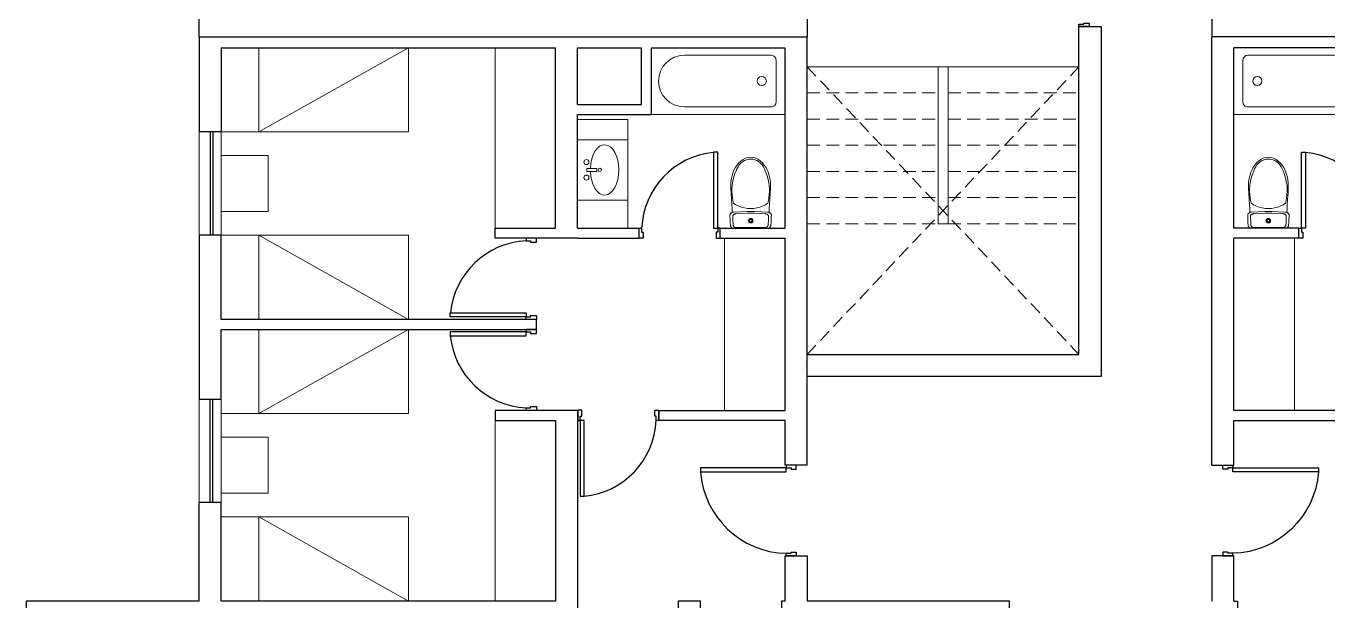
# Model space of a CAD drawing. Header units: inches. Extents: x -2542 to 2785, y 47 to 8827.
# Drawn here: x 308 to 1601, y 4291 to 4863 of the extents above; entities that cross this region are included whole.
import ezdxf

# ---------------------------------------------------------------- set-up
doc = ezdxf.new("R2010")
doc.units = ezdxf.units.IN
doc.header["$MEASUREMENT"] = 0
doc.linetypes.add('DASHED', pattern=[19.05, 12.7, -6.35])
for name, color, linetype, lineweight in [('01 BLOQUES MUEBLES', 252, 'Continuous', 13), ('01 MUROS', 250, 'Continuous', 9), ('MURO', 250, 'Continuous', 20)]:
    doc.layers.add(name, color=color, linetype=linetype, lineweight=lineweight)
doc.layers.add('PROYECCIÓN', color=250, linetype='DASHED')
doc.layers.add('PUERTA', color=252, linetype='Continuous')
doc.layers.add('VIEWPORT', color=2, linetype='Continuous', lineweight=15, plot=False)

# ---------------------------------------------------------------- blocks, each defined once
blk = doc.blocks.new('puerta3')
at = {"layer": 'PUERTA'}
for points in [[(6322.7, 7702.4), (6325.2, 7702.4), (6325.2, 7707.4), (6326.7, 7707.4), (6326.7, 7712.4), (6322.7, 7712.4)], [(6412.7, 7702.4), (6410.2, 7702.4), (6410.2, 7707.4), (6409.2, 7707.4), (6409.2, 7712.4), (6412.7, 7712.4)], [(6329.2, 7702.4), (6325.2, 7702.4), (6325.2, 7617.4), (6329.2, 7617.4)]]:
    blk.add_lwpolyline(points, close=True, dxfattribs=at)
blk.add_arc((6322.9, 7704.6), 87.4, 274.1495, 358.5881, dxfattribs=at)
blk = doc.blocks.new('puerta')
at = {"layer": 'PUERTA'}
for points in [[(6345.5, 7465.6), (6341.5, 7465.6), (6341.5, 7455.6), (6344, 7455.6), (6344, 7459.6), (6345.5, 7459.6)], [(6418, 7465.6), (6422, 7465.6), (6422, 7455.6), (6419.5, 7455.6), (6419.5, 7459.6), (6418, 7459.6)], [(6348, 7455.6), (6344, 7455.6), (6344, 7380.1), (6348, 7380.1)]]:
    blk.add_lwpolyline(points, close=True, dxfattribs=at)
blk.add_arc((6340, 7459.2), 79.5, 275.7126, 357.3732, dxfattribs=at)

msp = doc.modelspace()

# ---------------------------------------------------------------- linework, layer by layer
at = {"layer": '01 BLOQUES MUEBLES', "color": 7}
for p, q in [((502, 4841.3), (502, 4757.7)), ((687.9, 4841.3), (502, 4841.3)), ((687.9, 4757.7), (687.9, 4841.3)), ((502, 4757.7), (687.9, 4757.7)), ((502, 4678.5), (502, 4734.2)), ((502, 4734.2), (548.5, 4734.2)), ((548.5, 4734.2), (548.5, 4678.5)), ((875.2, 4721.4), (865.2, 4721.4)), ((865.2, 4721.4), (865.2, 4719.9)), ((875.2, 4718.4), (875.2, 4721.4)), ((1012.9, 4722.5), (1011.6, 4720.2)), ((1014.4, 4724.7), (1012.9, 4722.5)), ((1013.3, 4718.8), (1014.2, 4721)), ((1014.2, 4721), (1015.3, 4723)), ((1016.1, 4726.8), (1014.4, 4724.7)), ((1015.3, 4723), (1016.5, 4724.9)), ((1018, 4728.6), (1016.1, 4726.8)), ((1016.5, 4724.9), (1018, 4726.5)), ((1020.3, 4730.2), (1018, 4728.6)), ((1018, 4726.5), (1019.7, 4728)), ((1019.7, 4728), (1021.6, 4729.1)), ((1022.6, 4731.4), (1020.3, 4730.2)), ((1021.6, 4729.1), (1023.6, 4730)), ((1025.2, 4732.1), (1022.6, 4731.4)), ((1023.6, 4730), (1025.7, 4730.6)), ((1027.9, 4732.4), (1025.2, 4732.1)), ((1025.7, 4730.6), (1027.9, 4730.7)), ((1030.5, 4732.1), (1027.9, 4732.4)), ((1030, 4730.6), (1027.9, 4730.7)), ((1032.1, 4730), (1030, 4730.6)), ((1033.1, 4731.4), (1030.5, 4732.1)), ((1034.2, 4729.1), (1032.1, 4730)), ((1035.5, 4730.2), (1033.1, 4731.4)), ((1036.1, 4728), (1034.2, 4729.1)), ((1037.7, 4728.7), (1035.5, 4730.2)), ((1037.8, 4726.5), (1036.1, 4728)), ((1039.6, 4726.8), (1037.7, 4728.7)), ((1039.3, 4724.9), (1037.8, 4726.5)), ((1040.5, 4723), (1039.3, 4724.9)), ((1041.4, 4724.7), (1039.6, 4726.8)), ((1041.5, 4721), (1040.5, 4723)), ((1042.8, 4722.5), (1041.4, 4724.7)), ((1042.4, 4718.8), (1041.5, 4721)), ((1044.1, 4720.2), (1042.8, 4722.5)), ((1525.9, 4720.2), (1527.2, 4722.5)), ((1527.2, 4722.5), (1528.7, 4724.7)), ((1527.6, 4718.8), (1528.5, 4721)), ((1528.5, 4721), (1529.6, 4723)), ((1528.7, 4724.7), (1530.4, 4726.8)), ((1529.6, 4723), (1530.8, 4724.9)), ((1530.4, 4726.8), (1532.3, 4728.7)), ((1530.8, 4724.9), (1532.3, 4726.5)), ((1532.3, 4728.7), (1534.6, 4730.2)), ((1532.3, 4726.5), (1534, 4728)), ((1534, 4728), (1535.9, 4729.1)), ((1534.6, 4730.2), (1536.9, 4731.4)), ((1535.9, 4729.1), (1537.9, 4730)), ((1536.9, 4731.4), (1539.5, 4732.1)), ((1537.9, 4730), (1540.1, 4730.6)), ((1539.5, 4732.1), (1542.2, 4732.4)), ((1540.1, 4730.6), (1542.2, 4730.7)), ((1542.2, 4732.4), (1544.8, 4732.1)), ((1544.3, 4730.6), (1542.2, 4730.7)), ((1546.5, 4730), (1544.3, 4730.6)), ((1544.8, 4732.1), (1547.4, 4731.4)), ((1548.5, 4729.1), (1546.5, 4730)), ((1547.4, 4731.4), (1549.8, 4730.2)), ((1550.4, 4728), (1548.5, 4729.1)), ((1549.8, 4730.2), (1552, 4728.6)), ((1552.1, 4726.5), (1550.4, 4728)), ((1552, 4728.6), (1553.9, 4726.8)), ((1553.6, 4724.9), (1552.1, 4726.5)), ((1554.8, 4723), (1553.6, 4724.9)), ((1553.9, 4726.8), (1555.7, 4724.7)), ((1555.8, 4721), (1554.8, 4723)), ((1555.7, 4724.7), (1557.1, 4722.5)), ((1556.7, 4718.8), (1555.8, 4721)), ((1557.1, 4722.5), (1558.4, 4720.2)), ((865.2, 4719.9), (865.2, 4718.4)), ((865.2, 4718.4), (875.2, 4718.4)), ((1008.6, 4710), (1008.2, 4707.3)), ((1009.1, 4712.6), (1008.6, 4710)), ((1009.7, 4715.2), (1009.1, 4712.6)), ((1010.6, 4717.7), (1009.7, 4715.2)), ((1009.8, 4707), (1010.5, 4710.4)), ((1010.5, 4710.4), (1011.4, 4713.9)), ((1011.6, 4720.2), (1010.6, 4717.7)), ((1011.4, 4713.9), (1012.3, 4716.4)), ((1012.3, 4716.4), (1013.3, 4718.8)), ((1043.4, 4716.4), (1042.4, 4718.8)), ((1044.3, 4713.9), (1043.4, 4716.4)), ((1045.1, 4717.7), (1044.1, 4720.2)), ((1045.3, 4710.4), (1044.3, 4713.9)), ((1046, 4715.2), (1045.1, 4717.7)), ((1046, 4707), (1045.3, 4710.4)), ((1046.7, 4712.6), (1046, 4715.2)), ((1047.2, 4710), (1046.7, 4712.6)), ((1047.5, 4707.4), (1047.2, 4710)), ((1522.5, 4707.4), (1522.9, 4710)), ((1522.9, 4710), (1523.4, 4712.6)), ((1523.4, 4712.6), (1524, 4715.2)), ((1524, 4715.2), (1524.9, 4717.7)), ((1524.1, 4707), (1524.8, 4710.4)), ((1524.8, 4710.4), (1525.7, 4713.9)), ((1524.9, 4717.7), (1525.9, 4720.2)), ((1525.7, 4713.9), (1526.6, 4716.4)), ((1526.6, 4716.4), (1527.6, 4718.8)), ((1557.7, 4716.4), (1556.7, 4718.8)), ((1558.6, 4713.9), (1557.7, 4716.4)), ((1558.4, 4720.2), (1559.4, 4717.7)), ((1559.6, 4710.4), (1558.6, 4713.9)), ((1559.4, 4717.7), (1560.3, 4715.2)), ((1560.3, 4707), (1559.6, 4710.4)), ((1560.3, 4715.2), (1561, 4712.6)), ((1561, 4712.6), (1561.5, 4710)), ((1561.5, 4710), (1561.8, 4707.3)), ((1008.2, 4707.3), (1008.1, 4704.7)), ((1008.1, 4704.7), (1008.1, 4702)), ((1008.1, 4702), (1008.4, 4696.5)), ((1008.4, 4696.5), (1008.9, 4690.9)), ((1009.2, 4701.2), (1009.4, 4704.2)), ((1009.2, 4698.3), (1009.2, 4701.2)), ((1009.4, 4695.3), (1009.2, 4698.3)), ((1009.4, 4704.2), (1009.8, 4707)), ((1009.8, 4692.2), (1009.4, 4695.3)), ((1046.4, 4704.2), (1046, 4707)), ((1046, 4692.2), (1046.4, 4695.3)), ((1046.5, 4701.2), (1046.4, 4704.2)), ((1046.4, 4695.3), (1046.5, 4698.4)), ((1046.5, 4698.4), (1046.5, 4701.2)), ((1046.8, 4690.9), (1047.4, 4696.5)), ((1047.4, 4696.5), (1047.6, 4702)), ((1047.6, 4704.7), (1047.5, 4707.4)), ((1047.6, 4702), (1047.6, 4704.7)), ((1522.4, 4704.7), (1522.5, 4707.4)), ((1522.4, 4702), (1522.4, 4704.7)), ((1522.7, 4696.5), (1522.4, 4702)), ((1523.2, 4690.9), (1522.7, 4696.5)), ((1523.5, 4701.2), (1523.7, 4704.2)), ((1523.5, 4698.4), (1523.5, 4701.2)), ((1523.7, 4695.3), (1523.5, 4698.4)), ((1523.7, 4704.2), (1524.1, 4707)), ((1524, 4692.2), (1523.7, 4695.3)), ((1560.7, 4704.2), (1560.3, 4707)), ((1560.3, 4692.2), (1560.6, 4695.3)), ((1560.6, 4695.3), (1560.8, 4698.3)), ((1560.8, 4701.2), (1560.7, 4704.2)), ((1560.8, 4698.3), (1560.8, 4701.2)), ((1561.7, 4696.5), (1561.1, 4690.9)), ((1561.9, 4702), (1561.7, 4696.5)), ((1561.8, 4707.3), (1561.9, 4704.7)), ((1561.9, 4704.7), (1561.9, 4702)), ((1008.9, 4690.9), (1009.2, 4685.5)), ((1009.2, 4685.5), (1009.4, 4681)), ((1010.2, 4689.4), (1009.8, 4692.2)), ((1010.7, 4686.7), (1010.2, 4689.4)), ((1013.2, 4685.1), (1010.7, 4686.7)), ((1015.5, 4684.1), (1013.2, 4685.1)), ((1018.6, 4682.9), (1015.5, 4684.1)), ((1021.7, 4682), (1018.6, 4682.9)), ((1024.7, 4681.6), (1021.7, 4682)), ((1031.1, 4681.6), (1034.1, 4682)), ((1034.1, 4682), (1037.1, 4682.9)), ((1037.1, 4682.9), (1040.2, 4684.1)), ((1040.2, 4684.1), (1042.6, 4685.1)), ((1042.6, 4685.1), (1045, 4686.7)), ((1045, 4686.7), (1045.6, 4689.4)), ((1045.6, 4689.4), (1046, 4692.2)), ((1046.4, 4681), (1046.5, 4685.5)), ((1046.5, 4685.5), (1046.8, 4690.9)), ((1523.5, 4685.5), (1523.2, 4690.9)), ((1523.7, 4681), (1523.5, 4685.5)), ((1524.4, 4689.4), (1524, 4692.2)), ((1525, 4686.7), (1524.4, 4689.4)), ((1527.5, 4685.1), (1525, 4686.7)), ((1529.8, 4684.1), (1527.5, 4685.1)), ((1532.9, 4682.9), (1529.8, 4684.1)), ((1536, 4682), (1532.9, 4682.9)), ((1539, 4681.6), (1536, 4682)), ((1545.3, 4681.6), (1548.4, 4682)), ((1548.4, 4682), (1551.4, 4682.9)), ((1551.4, 4682.9), (1554.5, 4684.1)), ((1554.5, 4684.1), (1556.9, 4685.1)), ((1556.9, 4685.1), (1559.3, 4686.7)), ((1559.3, 4686.7), (1559.9, 4689.4)), ((1559.9, 4689.4), (1560.3, 4692.2)), ((1560.8, 4685.5), (1560.7, 4681)), ((1561.1, 4690.9), (1560.8, 4685.5)), ((548.5, 4678.5), (502, 4678.5)), ((1007.4, 4675.5), (1007.3, 4675.3)), ((1007.3, 4675.3), (1007.3, 4675)), ((1007.3, 4675), (1007.3, 4673.1)), ((1007.3, 4673.1), (1007.4, 4671.1)), ((1007.5, 4675.8), (1007.4, 4675.5)), ((1007.4, 4671.1), (1007.5, 4669.1)), ((1007.7, 4676.1), (1007.5, 4675.8)), ((1007.5, 4669.1), (1007.6, 4667.1)), ((1008, 4676.4), (1007.7, 4676.1)), ((1008.3, 4676.7), (1008, 4676.4)), ((1008.6, 4677), (1008.3, 4676.7)), ((1008.9, 4677.2), (1008.6, 4677)), ((1009.3, 4677.4), (1008.9, 4677.2)), ((1009.5, 4677.5), (1009.3, 4677.4)), ((1009.4, 4681), (1009.5, 4677.5)), ((1009.5, 4677.5), (1010, 4677.7)), ((1010, 4677.7), (1010.5, 4677.8)), ((1010.3, 4674.5), (1010.1, 4674.3)), ((1010.1, 4674.3), (1010.1, 4674.1)), ((1010.1, 4674.1), (1010.1, 4673.9)), ((1010.1, 4673.9), (1010.1, 4672.2)), ((1010.1, 4672.2), (1010.2, 4670.4)), ((1010.2, 4670.4), (1010.3, 4668.7)), ((1010.4, 4674.8), (1010.3, 4674.5)), ((1010.7, 4675.1), (1010.4, 4674.8)), ((1010.5, 4677.8), (1010.9, 4678)), ((1010.9, 4675.3), (1010.7, 4675.1)), ((1010.9, 4678), (1011.2, 4678)), ((1011.2, 4675.6), (1010.9, 4675.3)), ((1011.2, 4678), (1024.1, 4678.4)), ((1011.5, 4675.8), (1011.2, 4675.6)), ((1011.8, 4675.9), (1011.5, 4675.8)), ((1012, 4676), (1011.8, 4675.9)), ((1012, 4676), (1012.4, 4676.2)), ((1012.4, 4676.2), (1012.8, 4676.3)), ((1012.8, 4676.3), (1013.2, 4676.4)), ((1013.2, 4676.4), (1013.5, 4676.4)), ((1013.5, 4676.4), (1024.6, 4676.7)), ((1024.1, 4678.4), (1027.9, 4678.4)), ((1024.6, 4676.7), (1027.9, 4676.7)), ((1027.9, 4681.4), (1024.7, 4681.6)), ((1025.6, 4669.4), (1025.7, 4669.9)), ((1025.7, 4668.9), (1025.6, 4669.4)), ((1025.7, 4669.9), (1025.9, 4670.3)), ((1025.9, 4670.3), (1026.1, 4670.7)), ((1026.1, 4670.7), (1026.5, 4671.1)), ((1026.5, 4671.1), (1026.9, 4671.4)), ((1026.6, 4669.4), (1026.7, 4669.8)), ((1026.7, 4669), (1026.6, 4669.4)), ((1026.7, 4669.8), (1026.8, 4670.1)), ((1026.9, 4668.7), (1026.7, 4669)), ((1026.8, 4670.1), (1027.1, 4670.4)), ((1026.9, 4671.4), (1027.4, 4671.6)), ((1027.1, 4670.4), (1027.5, 4670.6)), ((1027.4, 4671.6), (1027.9, 4671.6)), ((1027.5, 4670.6), (1027.9, 4670.7)), ((1027.9, 4681.4), (1031.1, 4681.6)), ((1031.7, 4678.4), (1027.9, 4678.4)), ((1031.2, 4676.7), (1027.9, 4676.7)), ((1028.4, 4671.6), (1027.9, 4671.6)), ((1028.3, 4670.6), (1027.9, 4670.7)), ((1028.6, 4670.4), (1028.3, 4670.6)), ((1028.9, 4671.4), (1028.4, 4671.6)), ((1028.9, 4670.1), (1028.6, 4670.4)), ((1029.3, 4671.1), (1028.9, 4671.4)), ((1029.1, 4669.8), (1028.9, 4670.1)), ((1028.9, 4668.7), (1029.1, 4669)), ((1029.1, 4669.4), (1029.1, 4669.8)), ((1029.1, 4669), (1029.1, 4669.4)), ((1029.7, 4670.7), (1029.3, 4671.1)), ((1029.9, 4670.3), (1029.7, 4670.7)), ((1030.1, 4669.9), (1029.9, 4670.3)), ((1030.1, 4669.4), (1030.1, 4669.9)), ((1030.1, 4668.9), (1030.1, 4669.4)), ((1042.3, 4676.4), (1031.2, 4676.7)), ((1044.5, 4678), (1031.7, 4678.4)), ((1042.6, 4676.4), (1042.3, 4676.4)), ((1042.9, 4676.3), (1042.6, 4676.4)), ((1043.3, 4676.2), (1042.9, 4676.3)), ((1043.8, 4676), (1043.3, 4676.2)), ((1044, 4675.9), (1043.8, 4676)), ((1044.3, 4675.8), (1044, 4675.9)), ((1044.6, 4675.6), (1044.3, 4675.8)), ((1044.9, 4678), (1044.5, 4678)), ((1044.8, 4675.3), (1044.6, 4675.6)), ((1045.1, 4675.1), (1044.8, 4675.3)), ((1045.3, 4677.9), (1044.9, 4678)), ((1045.3, 4674.8), (1045.1, 4675.1)), ((1045.8, 4677.7), (1045.3, 4677.9)), ((1045.5, 4674.6), (1045.3, 4674.8)), ((1045.6, 4674.3), (1045.5, 4674.6)), ((1045.5, 4668.8), (1045.6, 4670.5)), ((1045.7, 4674.1), (1045.6, 4674.3)), ((1045.6, 4670.5), (1045.7, 4672.2)), ((1045.7, 4673.9), (1045.7, 4674.1)), ((1045.7, 4672.2), (1045.7, 4673.9)), ((1046.2, 4677.5), (1045.8, 4677.7)), ((1046.2, 4677.5), (1046.4, 4681)), ((1046.5, 4677.4), (1046.2, 4677.5)), ((1046.8, 4677.2), (1046.5, 4677.4)), ((1047.2, 4677), (1046.8, 4677.2)), ((1047.5, 4676.7), (1047.2, 4677)), ((1047.8, 4676.4), (1047.5, 4676.7)), ((1048, 4676.1), (1047.8, 4676.4)), ((1048.3, 4675.8), (1048, 4676.1)), ((1048.1, 4667.2), (1048.2, 4669.1)), ((1048.2, 4669.1), (1048.3, 4671.1)), ((1048.4, 4675.5), (1048.3, 4675.8)), ((1048.3, 4671.1), (1048.4, 4673.1)), ((1048.5, 4675.3), (1048.4, 4675.5)), ((1048.4, 4673.1), (1048.5, 4675)), ((1048.5, 4675), (1048.5, 4675.3)), ((1521.6, 4675.3), (1521.7, 4675.5)), ((1521.6, 4675), (1521.6, 4675.3)), ((1521.6, 4673.1), (1521.6, 4675)), ((1521.7, 4671.1), (1521.6, 4673.1)), ((1521.7, 4675.5), (1521.8, 4675.8)), ((1521.8, 4669.1), (1521.7, 4671.1)), ((1521.8, 4675.8), (1522, 4676.1)), ((1521.9, 4667.2), (1521.8, 4669.1)), ((1522, 4676.1), (1522.3, 4676.4)), ((1522.3, 4676.4), (1522.6, 4676.7)), ((1522.6, 4676.7), (1522.9, 4677)), ((1522.9, 4677), (1523.2, 4677.2)), ((1523.2, 4677.2), (1523.6, 4677.4)), ((1523.6, 4677.4), (1523.8, 4677.5)), ((1523.8, 4677.5), (1523.7, 4681)), ((1523.8, 4677.5), (1524.3, 4677.7)), ((1524.3, 4677.7), (1524.8, 4677.9)), ((1524.3, 4673.9), (1524.4, 4674.1)), ((1524.4, 4672.2), (1524.3, 4673.9)), ((1524.4, 4674.3), (1524.5, 4674.6)), ((1524.4, 4674.1), (1524.4, 4674.3)), ((1524.5, 4670.5), (1524.4, 4672.2)), ((1524.5, 4674.6), (1524.7, 4674.8)), ((1524.6, 4668.8), (1524.5, 4670.5)), ((1524.7, 4674.8), (1524.9, 4675.1)), ((1524.8, 4677.9), (1525.2, 4678)), ((1524.9, 4675.1), (1525.2, 4675.3)), ((1525.2, 4678), (1525.5, 4678)), ((1525.2, 4675.3), (1525.5, 4675.6)), ((1525.5, 4678), (1538.3, 4678.4)), ((1525.5, 4675.6), (1525.8, 4675.8)), ((1525.8, 4675.8), (1526.1, 4675.9)), ((1526.1, 4675.9), (1526.3, 4676)), ((1526.3, 4676), (1526.7, 4676.2)), ((1526.7, 4676.2), (1527.1, 4676.3)), ((1527.1, 4676.3), (1527.5, 4676.4)), ((1527.5, 4676.4), (1527.7, 4676.4)), ((1527.7, 4676.4), (1538.9, 4676.7)), ((1538.3, 4678.4), (1542.2, 4678.4)), ((1538.9, 4676.7), (1542.2, 4676.7)), ((1542.2, 4681.4), (1539, 4681.6)), ((1539.9, 4669.4), (1540, 4669.9)), ((1540, 4668.9), (1539.9, 4669.4)), ((1540, 4669.9), (1540.1, 4670.3)), ((1540.1, 4670.3), (1540.4, 4670.7)), ((1540.4, 4670.7), (1540.8, 4671.1)), ((1540.8, 4671.1), (1541.2, 4671.4)), ((1540.9, 4669.4), (1541, 4669.8)), ((1541, 4669), (1540.9, 4669.4)), ((1541, 4669.8), (1541.1, 4670.1)), ((1541.1, 4668.7), (1541, 4669)), ((1541.1, 4670.1), (1541.4, 4670.4)), ((1541.2, 4671.4), (1541.6, 4671.6)), ((1541.4, 4670.4), (1541.8, 4670.6)), ((1541.6, 4671.6), (1542.2, 4671.6)), ((1541.8, 4670.6), (1542.2, 4670.7)), ((1542.2, 4681.4), (1545.3, 4681.6)), ((1546, 4678.4), (1542.2, 4678.4)), ((1545.5, 4676.7), (1542.2, 4676.7)), ((1542.7, 4671.6), (1542.2, 4671.6)), ((1542.6, 4670.6), (1542.2, 4670.7)), ((1542.9, 4670.4), (1542.6, 4670.6)), ((1543.1, 4671.4), (1542.7, 4671.6)), ((1543.2, 4670.1), (1542.9, 4670.4)), ((1543.5, 4671.1), (1543.1, 4671.4)), ((1543.4, 4669.8), (1543.2, 4670.1)), ((1543.2, 4668.7), (1543.4, 4669)), ((1543.4, 4669.4), (1543.4, 4669.8)), ((1543.4, 4669), (1543.4, 4669.4)), ((1543.9, 4670.7), (1543.5, 4671.1)), ((1544.2, 4670.3), (1543.9, 4670.7)), ((1544.4, 4669.9), (1544.2, 4670.3)), ((1544.3, 4668.9), (1544.4, 4669.4)), ((1544.4, 4669.4), (1544.4, 4669.9)), ((1556.6, 4676.4), (1545.5, 4676.7)), ((1558.8, 4678), (1546, 4678.4)), ((1556.8, 4676.4), (1556.6, 4676.4)), ((1557.2, 4676.3), (1556.8, 4676.4)), ((1557.6, 4676.2), (1557.2, 4676.3)), ((1558, 4676), (1557.6, 4676.2)), ((1558, 4676), (1558.2, 4675.9)), ((1558.2, 4675.9), (1558.5, 4675.8)), ((1558.5, 4675.8), (1558.8, 4675.6)), ((1559.1, 4678), (1558.8, 4678)), ((1558.8, 4675.6), (1559.1, 4675.3)), ((1559.6, 4677.8), (1559.1, 4678)), ((1559.1, 4675.3), (1559.4, 4675.1)), ((1559.4, 4675.1), (1559.6, 4674.8)), ((1560, 4677.7), (1559.6, 4677.8)), ((1559.6, 4674.8), (1559.8, 4674.5)), ((1559.8, 4674.5), (1559.9, 4674.3)), ((1559.9, 4672.2), (1559.8, 4670.4)), ((1559.8, 4670.4), (1559.8, 4668.7)), ((1559.9, 4674.3), (1560, 4674.1)), ((1560, 4673.9), (1559.9, 4672.2)), ((1560.5, 4677.5), (1560, 4677.7)), ((1560, 4674.1), (1560, 4673.9)), ((1560.7, 4681), (1560.5, 4677.5)), ((1560.5, 4677.5), (1560.7, 4677.4)), ((1560.7, 4677.4), (1561.1, 4677.2)), ((1561.1, 4677.2), (1561.5, 4677)), ((1561.5, 4677), (1561.8, 4676.7)), ((1561.8, 4676.7), (1562.1, 4676.4)), ((1562.1, 4676.4), (1562.3, 4676.1)), ((1562.3, 4676.1), (1562.5, 4675.8)), ((1562.5, 4669.1), (1562.4, 4667.1)), ((1562.5, 4675.8), (1562.7, 4675.5)), ((1562.6, 4671.1), (1562.5, 4669.1)), ((1562.7, 4673.1), (1562.6, 4671.1)), ((1562.7, 4675.5), (1562.7, 4675.3)), ((1562.7, 4675.3), (1562.8, 4675)), ((1562.8, 4675), (1562.7, 4673.1)), ((1007.6, 4667.1), (1007.7, 4665.2)), ((1007.7, 4665.2), (1007.8, 4664.9)), ((1007.8, 4664.9), (1007.8, 4664.6)), ((1007.8, 4664.6), (1007.9, 4664.3)), ((1007.9, 4664.3), (1008.1, 4664)), ((1008.1, 4664), (1008.2, 4663.7)), ((1008.2, 4663.7), (1008.4, 4663.4)), ((1008.4, 4663.4), (1008.6, 4663)), ((1008.6, 4663), (1008.8, 4662.7)), ((1008.8, 4662.7), (1009.2, 4662.3)), ((1009.2, 4662.3), (1009.5, 4662.1)), ((1009.5, 4662.1), (1009.9, 4662)), ((1009.9, 4662), (1010.2, 4662)), ((1010.2, 4662), (1010.5, 4661.9)), ((1010.3, 4668.7), (1010.4, 4667)), ((1010.4, 4667), (1010.5, 4665.3)), ((1010.5, 4665.3), (1010.5, 4665.1)), ((1010.5, 4665.1), (1010.6, 4664.8)), ((1010.5, 4661.9), (1010.9, 4661.9)), ((1010.6, 4664.8), (1010.6, 4664.6)), ((1010.6, 4664.6), (1010.7, 4664.3)), ((1010.7, 4664.3), (1010.9, 4664)), ((1010.9, 4664), (1011, 4663.8)), ((1010.9, 4661.9), (1011.2, 4661.9)), ((1011, 4663.8), (1011.2, 4663.4)), ((1011.2, 4663.4), (1011.4, 4663.2)), ((1011.2, 4661.9), (1027.9, 4661.9)), ((1011.4, 4663.2), (1011.8, 4662.9)), ((1011.8, 4662.9), (1012, 4662.7)), ((1012, 4662.7), (1012.3, 4662.6)), ((1012.3, 4662.6), (1012.6, 4662.5)), ((1012.6, 4662.5), (1012.9, 4662.5)), ((1012.9, 4662.5), (1013.2, 4662.5)), ((1013.2, 4662.5), (1013.4, 4662.5)), ((1013.4, 4662.5), (1027.9, 4662.5)), ((1025.9, 4668.4), (1025.7, 4668.9)), ((1026.1, 4668), (1025.9, 4668.4)), ((1026.5, 4667.6), (1026.1, 4668)), ((1026.9, 4667.4), (1026.5, 4667.6)), ((1027.1, 4668.4), (1026.9, 4668.7)), ((1027.4, 4667.2), (1026.9, 4667.4)), ((1027.5, 4668.2), (1027.1, 4668.4)), ((1027.9, 4667.1), (1027.4, 4667.2)), ((1027.9, 4668.1), (1027.5, 4668.2)), ((1027.9, 4668.1), (1028.3, 4668.2)), ((1027.9, 4667.1), (1028.4, 4667.2)), ((1027.9, 4662.5), (1042.3, 4662.5)), ((1027.9, 4661.9), (1044.6, 4661.9)), ((1028.3, 4668.2), (1028.6, 4668.4)), ((1028.4, 4667.2), (1028.9, 4667.4)), ((1028.6, 4668.4), (1028.9, 4668.7)), ((1028.9, 4667.4), (1029.3, 4667.6)), ((1029.3, 4667.6), (1029.6, 4668)), ((1029.6, 4668), (1029.9, 4668.4)), ((1029.9, 4668.4), (1030.1, 4668.9)), ((1042.3, 4662.5), (1042.6, 4662.5)), ((1042.6, 4662.5), (1042.9, 4662.5)), ((1042.9, 4662.5), (1043.2, 4662.6)), ((1043.2, 4662.6), (1043.5, 4662.6)), ((1043.5, 4662.6), (1043.8, 4662.7)), ((1043.8, 4662.7), (1044, 4662.9)), ((1044, 4662.9), (1044.4, 4663.2)), ((1044.4, 4663.2), (1044.6, 4663.4)), ((1044.6, 4663.4), (1044.8, 4663.8)), ((1044.6, 4661.9), (1044.9, 4661.9)), ((1044.8, 4663.8), (1044.9, 4664)), ((1044.9, 4664), (1045, 4664.3)), ((1044.9, 4661.9), (1045.2, 4661.9)), ((1045, 4664.3), (1045.1, 4664.6)), ((1045.1, 4664.6), (1045.2, 4664.8)), ((1045.2, 4664.8), (1045.3, 4665.1)), ((1045.2, 4661.9), (1045.6, 4662)), ((1045.3, 4665.3), (1045.4, 4667)), ((1045.3, 4665.1), (1045.3, 4665.3)), ((1045.4, 4667), (1045.5, 4668.8)), ((1045.6, 4662), (1045.9, 4662)), ((1045.9, 4662), (1046.2, 4662.1)), ((1046.2, 4662.1), (1046.5, 4662.4)), ((1046.5, 4662.4), (1046.9, 4662.7)), ((1046.9, 4662.7), (1047.2, 4663)), ((1047.2, 4663), (1047.4, 4663.4)), ((1047.4, 4663.4), (1047.6, 4663.7)), ((1047.6, 4663.7), (1047.7, 4664)), ((1047.7, 4664), (1047.8, 4664.3)), ((1047.8, 4664.3), (1047.9, 4664.6)), ((1047.9, 4664.6), (1048, 4664.9)), ((1048, 4665.2), (1048.1, 4667.2)), ((1048, 4664.9), (1048, 4665.2)), ((1522, 4665.2), (1521.9, 4667.2)), ((1522.1, 4664.9), (1522, 4665.2)), ((1522.1, 4664.6), (1522.1, 4664.9)), ((1522.2, 4664.3), (1522.1, 4664.6)), ((1522.3, 4664), (1522.2, 4664.3)), ((1522.5, 4663.7), (1522.3, 4664)), ((1522.6, 4663.4), (1522.5, 4663.7)), ((1522.9, 4663), (1522.6, 4663.4)), ((1523.1, 4662.7), (1522.9, 4663)), ((1523.5, 4662.4), (1523.1, 4662.7)), ((1523.8, 4662.1), (1523.5, 4662.4)), ((1524.1, 4662), (1523.8, 4662.1)), ((1524.5, 4662), (1524.1, 4662)), ((1524.8, 4661.9), (1524.5, 4662)), ((1524.7, 4667), (1524.6, 4668.8)), ((1524.7, 4665.3), (1524.7, 4667)), ((1524.8, 4665.1), (1524.7, 4665.3)), ((1524.8, 4664.8), (1524.8, 4665.1)), ((1524.9, 4664.6), (1524.8, 4664.8)), ((1525.1, 4661.9), (1524.8, 4661.9)), ((1525, 4664.3), (1524.9, 4664.6)), ((1525.1, 4664), (1525, 4664.3)), ((1525.3, 4663.8), (1525.1, 4664)), ((1525.4, 4661.9), (1525.1, 4661.9)), ((1525.5, 4663.4), (1525.3, 4663.8)), ((1542.2, 4661.9), (1525.4, 4661.9)), ((1525.7, 4663.2), (1525.5, 4663.4)), ((1526, 4662.9), (1525.7, 4663.2)), ((1526.3, 4662.7), (1526, 4662.9)), ((1526.6, 4662.6), (1526.3, 4662.7)), ((1526.9, 4662.6), (1526.6, 4662.6)), ((1527.1, 4662.5), (1526.9, 4662.6)), ((1527.4, 4662.5), (1527.1, 4662.5)), ((1527.7, 4662.5), (1527.4, 4662.5)), ((1542.2, 4662.5), (1527.7, 4662.5)), ((1540.1, 4668.4), (1540, 4668.9)), ((1540.4, 4668), (1540.1, 4668.4)), ((1540.8, 4667.6), (1540.4, 4668)), ((1541.2, 4667.4), (1540.8, 4667.6)), ((1541.4, 4668.4), (1541.1, 4668.7)), ((1541.6, 4667.2), (1541.2, 4667.4)), ((1541.8, 4668.2), (1541.4, 4668.4)), ((1542.2, 4667.1), (1541.6, 4667.2)), ((1542.2, 4668.1), (1541.8, 4668.2)), ((1542.2, 4668.1), (1542.5, 4668.2)), ((1542.2, 4667.1), (1542.7, 4667.2)), ((1556.6, 4662.5), (1542.2, 4662.5)), ((1558.9, 4661.9), (1542.2, 4661.9)), ((1542.5, 4668.2), (1542.9, 4668.4)), ((1542.7, 4667.2), (1543.2, 4667.4)), ((1542.9, 4668.4), (1543.2, 4668.7)), ((1543.2, 4667.4), (1543.6, 4667.6)), ((1543.6, 4667.6), (1543.9, 4668)), ((1543.9, 4668), (1544.2, 4668.4)), ((1544.2, 4668.4), (1544.3, 4668.9)), ((1556.9, 4662.5), (1556.6, 4662.5)), ((1557.2, 4662.5), (1556.9, 4662.5)), ((1557.5, 4662.5), (1557.2, 4662.5)), ((1557.8, 4662.6), (1557.5, 4662.5)), ((1558, 4662.7), (1557.8, 4662.6)), ((1558.3, 4662.9), (1558, 4662.7)), ((1558.6, 4663.2), (1558.3, 4662.9)), ((1558.9, 4663.4), (1558.6, 4663.2)), ((1559, 4663.8), (1558.9, 4663.4)), ((1559.2, 4661.9), (1558.9, 4661.9)), ((1559.2, 4664), (1559, 4663.8)), ((1559.3, 4664.3), (1559.2, 4664)), ((1559.5, 4661.9), (1559.2, 4661.9)), ((1559.4, 4664.6), (1559.3, 4664.3)), ((1559.5, 4664.8), (1559.4, 4664.6)), ((1559.6, 4665.1), (1559.5, 4664.8)), ((1559.8, 4662), (1559.5, 4661.9)), ((1559.7, 4667), (1559.6, 4665.3)), ((1559.6, 4665.3), (1559.6, 4665.1)), ((1559.8, 4668.7), (1559.7, 4667)), ((1560.2, 4662), (1559.8, 4662)), ((1560.5, 4662.1), (1560.2, 4662)), ((1560.8, 4662.3), (1560.5, 4662.1)), ((1561.2, 4662.7), (1560.8, 4662.3)), ((1561.5, 4663), (1561.2, 4662.7)), ((1561.7, 4663.4), (1561.5, 4663)), ((1561.8, 4663.7), (1561.7, 4663.4)), ((1562, 4664), (1561.8, 4663.7)), ((1562.1, 4664.3), (1562, 4664)), ((1562.2, 4664.6), (1562.1, 4664.3)), ((1562.3, 4664.9), (1562.2, 4664.6)), ((1562.4, 4667.1), (1562.3, 4665.2)), ((1562.3, 4665.2), (1562.3, 4664.9))]:
    msp.add_line(p, q, dxfattribs=at)
at = {"layer": '01 BLOQUES MUEBLES', "color": 7, "ltscale": 25}
for p, q in [((502, 4841.3), (502, 4757.7)), ((687.9, 4841.3), (502, 4841.3)), ((687.9, 4841.3), (539.2, 4757.7)), ((539.2, 4841.3), (539.2, 4757.7)), ((687.9, 4757.7), (687.9, 4841.3)), ((774, 4661.9), (774, 4841.3)), ((906, 4770), (856, 4770)), ((906, 4661.9), (906, 4770)), ((502, 4757.7), (687.9, 4757.7)), ((502, 4571.3), (502, 4655)), ((502, 4655), (687.9, 4655)), ((539.2, 4571.3), (539.2, 4655)), ((687.9, 4571.3), (539.2, 4655)), ((687.9, 4655), (687.9, 4571.3)), ((1002, 4480.8), (1002, 4651.9)), ((1568, 4480.8), (1568, 4651.9)), ((687.9, 4571.3), (502, 4571.3)), ((687.9, 4561.3), (539.2, 4477.7)), ((1002, 4480.8), (1002, 4480.8)), ((1568, 4480.8), (1568, 4480.8)), ((687.9, 4291.3), (539.2, 4375))]:
    msp.add_line(p, q, dxfattribs=at)
at = {"layer": '01 BLOQUES MUEBLES', "color": 7}
for points in [[(1062, 4775), (929.3, 4775), (929.3, 4841.3), (1062, 4841.3)], [(1508, 4775), (1640.8, 4775), (1640.8, 4841.3), (1508, 4841.3)], [(906, 4749.8), (906, 4689.8), (856, 4689.8), (856, 4749.8)], [(548.5, 4398.5), (548.5, 4454.2), (502, 4454.2), (502, 4398.5)], [(502, 4291.3), (502, 4375), (687.9, 4375), (687.9, 4291.3)]]:
    msp.add_lwpolyline(points, close=True, dxfattribs=at)
for points in [[(1048.4, 4782.6), (962, 4782.6, -0.999997), (962, 4833.8), (1048.4, 4833.8, -0.414214), (1053.1, 4829), (1053.1, 4787.3, -0.414214)], [(1521.7, 4782.6), (1608, 4782.6, 0.999997), (1608, 4833.8), (1521.7, 4833.8, 0.414214), (1516.9, 4829), (1516.9, 4787.3, 0.414214)]]:
    msp.add_lwpolyline(points, format="xyb", close=True, dxfattribs=at)
at = {"layer": '01 BLOQUES MUEBLES', "color": 7, "ltscale": 25}
for points in [[(502, 4561.3), (502, 4477.7), (687.9, 4477.7), (687.9, 4561.3)], [(502, 4291.3), (502, 4375), (687.9, 4375), (687.9, 4291.3)]]:
    msp.add_lwpolyline(points, close=True, dxfattribs=at)
for points in [[(539.2, 4561.3), (539.2, 4477.7)], [(774, 4470.8), (774, 4291.3)], [(539.2, 4291.3), (539.2, 4375)]]:
    msp.add_lwpolyline(points, dxfattribs=at)
at = {"layer": '01 BLOQUES MUEBLES', "color": 7}
for centre, radius in [((1038.9, 4808.2), 4.55), ((1531.2, 4808.2), 4.55), ((864.7, 4727.7), 2.5), ((878, 4719.9), 1.61), ((864.7, 4712.2), 2.5)]:
    msp.add_circle(centre, radius, dxfattribs=at)
at = {"layer": '01 BLOQUES MUEBLES', "color": 7, "extrusion": (0, 0, -1)}
msp.add_ellipse((882.7, 4719.9), major_axis=(0, -25), ratio=0.565157, start_param=1.634018, end_param=7.79076, dxfattribs=at)
at = {"layer": '01 MUROS', "color": 7}
for p, q in [((480, 4757.7), (480, 4655)), ((502, 4757.7), (502, 4655))]:
    msp.add_line(p, q, dxfattribs=at)
for points in [[(480, 4389.3), (480, 4492)], [(502, 4389.3), (502, 4492)]]:
    msp.add_lwpolyline(points, dxfattribs=at)
at = {"layer": 'MURO', "color": 7, "lineweight": 25}
for p, q in [((1084, 5278.4), (1084, 4852.3)), ((1486, 5278.4), (1486, 4852.3)), ((480, 4852.3), (480, 4947)), ((480, 4852.3), (480, 4757.7)), ((1084, 4426.3), (1084, 4852.3)), ((1354, 4536.4), (1354, 4862.4)), ((1354, 4862.4), (1376, 4862.4)), ((1376, 4862.4), (1376, 4514.4)), ((1486, 4426.3), (1486, 4852.3)), ((502, 4841.3), (502, 4757.7)), ((502, 4841.3), (834, 4841.3)), ((834, 4661.9), (834, 4841.3)), ((856, 4841.3), (919.3, 4841.3)), ((856, 4785), (856, 4841.3)), ((919.3, 4785), (919.3, 4841.3)), ((929.3, 4775), (929.3, 4841.3)), ((929.3, 4841.3), (1062, 4841.3)), ((1062, 4661.9), (1062, 4841.3)), ((1508, 4661.9), (1508, 4841.3)), ((1640.8, 4841.3), (1508, 4841.3)), ((856, 4785), (919.3, 4785)), ((856, 4661.9), (856, 4775)), ((856, 4775), (929.3, 4775)), ((502, 4757.7), (480, 4757.7)), ((491, 4757.7), (491, 4655)), ((493.5, 4757.7), (493.5, 4655)), ((774, 4651.9), (774, 4661.9)), ((774, 4661.9), (784, 4661.9)), ((784, 4661.9), (834, 4661.9)), ((856, 4661.9), (917, 4661.9)), ((917, 4651.9), (917, 4661.9)), ((997.6, 4661.9), (1062, 4661.9)), ((997.6, 4651.9), (997.6, 4661.9)), ((1572.5, 4661.9), (1508, 4661.9)), ((1572.5, 4651.9), (1572.5, 4661.9)), ((502, 4655), (480, 4655)), ((480, 4655), (480, 4492)), ((502, 4571.3), (502, 4655)), ((856, 4651.9), (774, 4651.9)), ((856, 4651.9), (917, 4651.9)), ((997.6, 4651.9), (1062, 4651.9)), ((1062, 4480.8), (1062, 4651.9)), ((1508, 4480.8), (1508, 4651.9)), ((1572.5, 4651.9), (1508, 4651.9)), ((815, 4571.3), (502, 4571.3)), ((815, 4561.3), (815, 4571.3)), ((502, 4492), (502, 4561.3)), ((502, 4561.3), (815, 4561.3)), ((1084, 4536.4), (1354, 4536.4)), ((1376, 4514.4), (1084, 4514.4)), ((480, 4492), (502, 4492)), ((480, 4477.7), (480, 4477.7)), ((1285, 4291.3), (1084, 4291.3))]:
    msp.add_line(p, q, dxfattribs=at)
for points in [[(491, 4389.3), (491, 4492)], [(493.5, 4389.3), (493.5, 4492)], [(856, 4480.8), (774, 4480.8), (774, 4470.8), (784, 4470.8), (834, 4470.8)], [(856, 4480.8), (856, 4214.3)], [(1062, 4470.8), (936.6, 4470.8), (936.6, 4480.8), (1062, 4480.8)], [(1508, 4470.8), (1633.5, 4470.8), (1633.5, 4480.8), (1508, 4480.8)], [(834, 4470.8), (834, 4291.3)], [(1084, 4426.3), (1062, 4426.3), (1062, 4470.8)], [(1486, 4426.3), (1508, 4426.3), (1508, 4470.8)], [(480, 4291.3), (480, 4389.3)], [(502, 4389.3), (480, 4389.3)], [(502, 4291.3), (502, 4389.3)], [(1062, 4291.3), (1062, 4336.3), (1084, 4336.3), (1084, 4291.3)], [(1508, 4291.3), (1508, 4336.3), (1486, 4336.3), (1486, 4291.3)], [(480, 4291.3), (308, 4291.3), (308, 4269.3), (355.5, 4269.3), (834, 4269.3)], [(834, 4291.3), (502, 4291.3)], [(978, 4025.3), (978, 4291.3), (956, 4291.3), (956, 4060.4), (956, 3980.4), (956, 3528.4)], [(1062, 4291.3), (1058.6, 4291.3), (1058.6, 4269.3), (1062, 4269.3)], [(1508, 4291.3), (1511.5, 4291.3), (1511.5, 4269.3), (1508, 4269.3)]]:
    msp.add_lwpolyline(points, dxfattribs=at)
at = {"layer": 'PROYECCIÓN', "color": 7, "linetype": 'Continuous', "lineweight": 15}
for p, q in [((1084, 4536.4), (1084, 4822.4)), ((1084, 4822.4), (1354, 4822.4)), ((1214, 4822.4), (1224, 4822.4)), ((1214, 4666.4), (1214, 4822.4)), ((1224, 4822.4), (1224, 4666.4)), ((1354, 4822.4), (1354, 4536.4)), ((1354, 4822.4), (1354, 4822.4)), ((1224, 4666.4), (1214, 4666.4)), ((1214, 4536.4), (1084, 4536.4)), ((1354, 4536.4), (1214, 4536.4))]:
    msp.add_line(p, q, dxfattribs=at)
at = {"layer": 'PROYECCIÓN', "color": 7, "lineweight": 9}
for p, q in [((1084, 4822.4), (1354, 4536.4)), ((1084, 4536.4), (1354, 4822.4)), ((1084, 4796.4), (1214, 4796.4)), ((1224, 4796.4), (1354, 4796.4)), ((1084, 4770.4), (1214, 4770.4)), ((1224, 4770.4), (1354, 4770.4)), ((1084, 4744.4), (1214, 4744.4)), ((1224, 4744.4), (1354, 4744.4)), ((1084, 4718.4), (1214, 4718.4)), ((1224, 4718.4), (1354, 4718.4)), ((1084, 4692.4), (1214, 4692.4)), ((1224, 4692.4), (1354, 4692.4)), ((1084, 4666.4), (1214, 4666.4)), ((1224, 4666.4), (1354, 4666.4))]:
    msp.add_line(p, q, dxfattribs=at)
at = {"layer": 'PUERTA', "color": 7}
for points in [[(1354, 4862.4), (1354, 4864.9), (1359, 4864.9), (1359, 4865.9), (1364, 4865.9), (1364, 4862.4)], [(991.1, 4661.9), (995.1, 4661.9), (995.1, 4737.4), (991.1, 4737.4)], [(1579, 4661.9), (1575, 4661.9), (1575, 4737.4), (1579, 4737.4)], [(921, 4651.9), (917, 4651.9), (917, 4661.9), (919.5, 4661.9), (919.5, 4657.9), (921, 4657.9)], [(993.6, 4651.9), (997.6, 4651.9), (997.6, 4661.9), (995.1, 4661.9), (995.1, 4657.9), (993.6, 4657.9)], [(1576.5, 4651.9), (1572.5, 4651.9), (1572.5, 4661.9), (1575, 4661.9), (1575, 4657.9), (1576.5, 4657.9)], [(815, 4647.9), (815, 4651.9), (805, 4651.9), (805, 4649.4), (809, 4649.4), (809, 4647.9)], [(805, 4577.8), (805, 4573.8), (729.5, 4573.8), (729.5, 4577.8)], [(815, 4575.3), (815, 4571.3), (805, 4571.3), (805, 4573.8), (809, 4573.8), (809, 4575.3)]]:
    msp.add_lwpolyline(points, close=True, dxfattribs=at)
for centre, start, end in [((999, 4658.2), 95.7126, 177.3732), ((1571.1, 4658.2), 2.6268, 84.2874), ((808.7, 4569.9), 92.6268, 174.2874)]:
    msp.add_arc(centre, 79.5, start, end, dxfattribs=at)
at = {"layer": 'VIEWPORT', "color": 7, "lineweight": 25}
for p, q in [((480, 4852.3), (1084, 4852.3)), ((480, 4852.3), (1084, 4852.3)), ((2090, 4852.3), (1486, 4852.3)), ((2090, 4852.3), (1486, 4852.3)), ((1285, 3506.4), (1285, 4291.3))]:
    msp.add_line(p, q, dxfattribs=at)

# ---------------------------------------------------------------- block references
at = {"layer": 'MURO', "color": 7, "lineweight": 25}
for name, p, rotation in [('puerta', (-6650.6, 10902.8), 270), ('puerta3', (-6639.4, 10749), 270.0000000000086)]:
    msp.add_blockref(name, p, dxfattribs=dict(at, rotation=rotation))
msp.add_blockref('puerta', (-5485.4, -2984.7), dxfattribs=at)
at = {"layer": 'MURO', "color": 7, "lineweight": 25, "xscale": -1, "rotation": 89.99999999999136}
msp.add_blockref('puerta3', (9209.4, 10749), dxfattribs=at)

doc.saveas('drawing.dxf')
